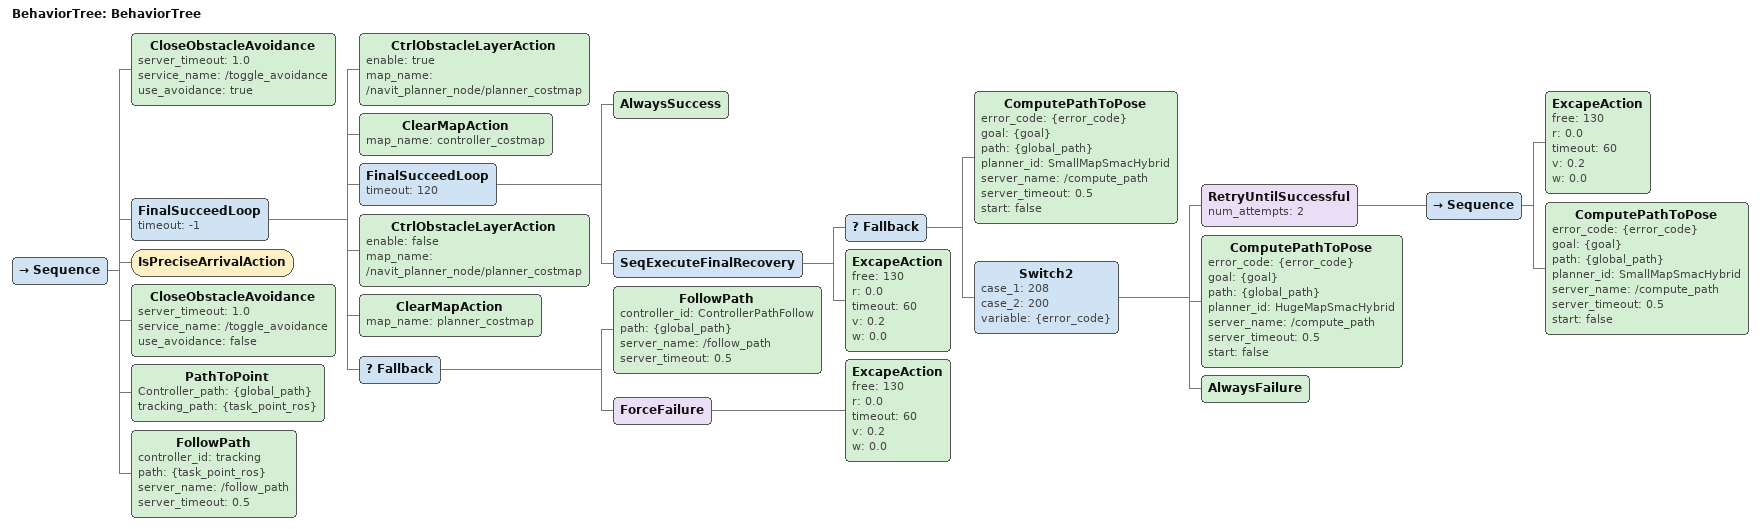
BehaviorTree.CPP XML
<?xml version="1.0" encoding="UTF-8"?>
<root BTCPP_format="3"
      main_tree_to_execute="BehaviorTree">
  <BehaviorTree ID="BehaviorTree">
    <Sequence>
      <CloseObstacleAvoidance server_timeout="1.0"
                              service_name="/toggle_avoidance"
                              use_avoidance="true"/>
      <FinalSucceedLoop timeout="-1">
        <CtrlObstacleLayerAction enable="true"
                                 map_name="/navit_planner_node/planner_costmap"/>
        <ClearMapAction map_name="controller_costmap"/>
        <FinalSucceedLoop timeout="120">
          <AlwaysSuccess/>
          <SeqExecuteFinalRecovery>
            <Fallback>
              <ComputePathToPose error_code="{error_code}"
                                 goal="{goal}"
                                 path="{global_path}"
                                 planner_id="SmallMapSmacHybrid"
                                 server_name="/compute_path"
                                 server_timeout="0.5"
                                 start="false"/>
              <Switch2 case_1="208"
                       case_2="200"
                       variable="{error_code}">
                <RetryUntilSuccessful num_attempts="2">
                  <Sequence>
                    <ExcapeAction free="130"
                                  r="0.0"
                                  timeout="60"
                                  v="0.2"
                                  w="0.0"/>
                    <ComputePathToPose error_code="{error_code}"
                                       goal="{goal}"
                                       path="{global_path}"
                                       planner_id="SmallMapSmacHybrid"
                                       server_name="/compute_path"
                                       server_timeout="0.5"
                                       start="false"/>
                  </Sequence>
                </RetryUntilSuccessful>
                <ComputePathToPose error_code="{error_code}"
                                   goal="{goal}"
                                   path="{global_path}"
                                   planner_id="HugeMapSmacHybrid"
                                   server_name="/compute_path"
                                   server_timeout="0.5"
                                   start="false"/>
                <AlwaysFailure/>
              </Switch2>
            </Fallback>
            <ExcapeAction free="130"
                          r="0.0"
                          timeout="60"
                          v="0.2"
                          w="0.0"/>
          </SeqExecuteFinalRecovery>
        </FinalSucceedLoop>
        <CtrlObstacleLayerAction enable="false"
                                 map_name="/navit_planner_node/planner_costmap"/>
        <ClearMapAction map_name="planner_costmap"/>
        <Fallback>
          <FollowPath controller_id="ControllerPathFollow"
                      path="{global_path}"
                      server_name="/follow_path"
                      server_timeout="0.5"/>
          <ForceFailure>
            <ExcapeAction free="130"
                          r="0.0"
                          timeout="60"
                          v="0.2"
                          w="0.0"/>
          </ForceFailure>
        </Fallback>
      </FinalSucceedLoop>
      <IsPreciseArrivalAction/>
      <CloseObstacleAvoidance server_timeout="1.0"
                              service_name="/toggle_avoidance"
                              use_avoidance="false"/>
      <PathToPoint Controller_path="{global_path}"
                   tracking_path="{task_point_ros}"/>
      <FollowPath controller_id="tracking"
                  path="{task_point_ros}"
                  server_name="/follow_path"
                  server_timeout="0.5"/>
    </Sequence>
  </BehaviorTree>

</root>
